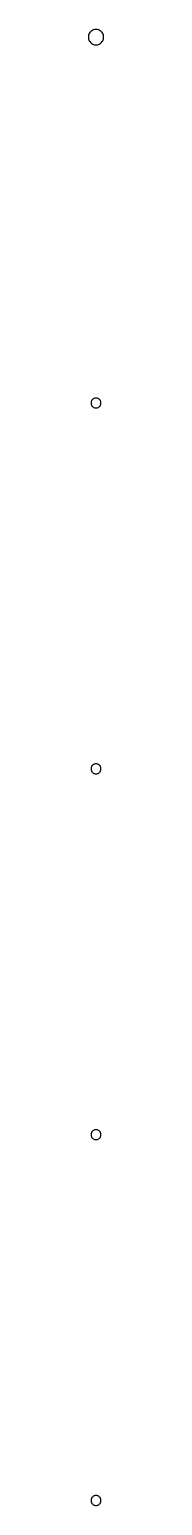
# Model space of a CAD drawing. Header units: metres. Extents: x -2 to 2, y -1 to 442.
import ezdxf

# ---------------------------------------------------------------- set-up
doc = ezdxf.new("R2010")
doc.units = ezdxf.units.M

msp = doc.modelspace()

# ---------------------------------------------------------------- linework, layer by layer
for p, q in [((-2.28, 440.29), (-2.3, 440)), ((-2.3, 440), (-2.28, 439.71)), ((-2.23, 440.57), (-2.28, 440.29)), ((-2.28, 439.71), (-2.23, 439.43)), ((-2.14, 440.85), (-2.23, 440.57)), ((-2.23, 439.43), (-2.14, 439.15)), ((-2.02, 441.11), (-2.14, 440.85)), ((-1.86, 441.35), (-2.02, 441.11)), ((-1.68, 441.57), (-1.86, 441.35)), ((-1.47, 441.77), (-1.68, 441.57)), ((-1.23, 441.94), (-1.47, 441.77)), ((-0.98, 442.08), (-1.23, 441.94)), ((-0.71, 442.19), (-0.98, 442.08)), ((-0.43, 442.26), (-0.71, 442.19)), ((-0.14, 442.3), (-0.43, 442.26)), ((0.14, 442.3), (-0.14, 442.3)), ((0.43, 442.26), (0.14, 442.3)), ((0.71, 442.19), (0.43, 442.26)), ((0.98, 442.08), (0.71, 442.19)), ((1.23, 441.94), (0.98, 442.08)), ((1.47, 441.77), (1.23, 441.94)), ((1.68, 441.57), (1.47, 441.77)), ((1.86, 441.35), (1.68, 441.57)), ((2.02, 441.11), (1.86, 441.35)), ((2.14, 440.85), (2.02, 441.11)), ((2.23, 440.57), (2.14, 440.85)), ((2.14, 439.15), (2.23, 439.43)), ((2.28, 440.29), (2.23, 440.57)), ((2.23, 439.43), (2.28, 439.71)), ((2.3, 440), (2.28, 440.29)), ((2.28, 439.71), (2.3, 440)), ((-2.14, 439.15), (-2.02, 438.89)), ((-2.02, 438.89), (-1.86, 438.65)), ((-1.86, 438.65), (-1.68, 438.43)), ((-1.68, 438.43), (-1.47, 438.23)), ((-1.47, 438.23), (-1.23, 438.06)), ((-1.23, 438.06), (-0.98, 437.92)), ((-0.98, 437.92), (-0.71, 437.81)), ((-0.71, 437.81), (-0.43, 437.74)), ((-0.43, 437.74), (-0.14, 437.7)), ((-0.14, 437.7), (0.14, 437.7)), ((0.14, 437.7), (0.43, 437.74)), ((0.43, 437.74), (0.71, 437.81)), ((0.71, 437.81), (0.98, 437.92)), ((0.98, 437.92), (1.23, 438.06)), ((1.23, 438.06), (1.47, 438.23)), ((1.47, 438.23), (1.68, 438.43)), ((1.68, 438.43), (1.86, 438.65)), ((1.86, 438.65), (2.02, 438.89)), ((2.02, 438.89), (2.14, 439.15)), ((-1.49, 330.19), (-1.5, 330)), ((-1.5, 330), (-1.49, 329.81)), ((-1.45, 330.37), (-1.49, 330.19)), ((-1.49, 329.81), (-1.45, 329.63)), ((-1.39, 330.55), (-1.45, 330.37)), ((-1.45, 329.63), (-1.39, 329.45)), ((-1.31, 330.72), (-1.39, 330.55)), ((-1.39, 329.45), (-1.31, 329.28)), ((-1.21, 330.88), (-1.31, 330.72)), ((-1.31, 329.28), (-1.21, 329.12)), ((-1.09, 331.03), (-1.21, 330.88)), ((-1.21, 329.12), (-1.09, 328.97)), ((-0.96, 331.16), (-1.09, 331.03)), ((-1.09, 328.97), (-0.96, 328.84)), ((-0.8, 331.27), (-0.96, 331.16)), ((-0.96, 328.84), (-0.8, 328.73)), ((-0.64, 331.36), (-0.8, 331.27)), ((-0.8, 328.73), (-0.64, 328.64)), ((-0.46, 331.43), (-0.64, 331.36)), ((-0.64, 328.64), (-0.46, 328.57)), ((-0.28, 331.47), (-0.46, 331.43)), ((-0.46, 328.57), (-0.28, 328.53)), ((-0.09, 331.5), (-0.28, 331.47)), ((-0.28, 328.53), (-0.09, 328.5)), ((0.09, 331.5), (-0.09, 331.5)), ((-0.09, 328.5), (0.09, 328.5)), ((0.28, 331.47), (0.09, 331.5)), ((0.09, 328.5), (0.28, 328.53)), ((0.46, 331.43), (0.28, 331.47)), ((0.28, 328.53), (0.46, 328.57)), ((0.64, 331.36), (0.46, 331.43)), ((0.46, 328.57), (0.64, 328.64)), ((0.8, 331.27), (0.64, 331.36)), ((0.64, 328.64), (0.8, 328.73)), ((0.96, 331.16), (0.8, 331.27)), ((0.8, 328.73), (0.96, 328.84)), ((1.09, 331.03), (0.96, 331.16)), ((0.96, 328.84), (1.09, 328.97)), ((1.21, 330.88), (1.09, 331.03)), ((1.09, 328.97), (1.21, 329.12)), ((1.31, 330.72), (1.21, 330.88)), ((1.21, 329.12), (1.31, 329.28)), ((1.39, 330.55), (1.31, 330.72)), ((1.31, 329.28), (1.39, 329.45)), ((1.45, 330.37), (1.39, 330.55)), ((1.39, 329.45), (1.45, 329.63)), ((1.49, 330.19), (1.45, 330.37)), ((1.45, 329.63), (1.49, 329.81)), ((1.5, 330), (1.49, 330.19)), ((1.49, 329.81), (1.5, 330)), ((-1.49, 220.19), (-1.5, 220)), ((-1.5, 220), (-1.49, 219.81)), ((-1.45, 220.37), (-1.49, 220.19)), ((-1.49, 219.81), (-1.45, 219.63)), ((-1.39, 220.55), (-1.45, 220.37)), ((-1.45, 219.63), (-1.39, 219.45)), ((-1.31, 220.72), (-1.39, 220.55)), ((-1.39, 219.45), (-1.31, 219.28)), ((-1.21, 220.88), (-1.31, 220.72)), ((-1.31, 219.28), (-1.21, 219.12)), ((-1.09, 221.03), (-1.21, 220.88)), ((-1.21, 219.12), (-1.09, 218.97)), ((-0.96, 221.16), (-1.09, 221.03)), ((-1.09, 218.97), (-0.96, 218.84)), ((-0.8, 221.27), (-0.96, 221.16)), ((-0.96, 218.84), (-0.8, 218.73)), ((-0.64, 221.36), (-0.8, 221.27)), ((-0.8, 218.73), (-0.64, 218.64)), ((-0.46, 221.43), (-0.64, 221.36)), ((-0.64, 218.64), (-0.46, 218.57)), ((-0.28, 221.47), (-0.46, 221.43)), ((-0.46, 218.57), (-0.28, 218.53)), ((-0.09, 221.5), (-0.28, 221.47)), ((-0.28, 218.53), (-0.09, 218.5)), ((0.09, 221.5), (-0.09, 221.5)), ((-0.09, 218.5), (0.09, 218.5)), ((0.28, 221.47), (0.09, 221.5)), ((0.09, 218.5), (0.28, 218.53)), ((0.46, 221.43), (0.28, 221.47)), ((0.28, 218.53), (0.46, 218.57)), ((0.64, 221.36), (0.46, 221.43)), ((0.46, 218.57), (0.64, 218.64)), ((0.8, 221.27), (0.64, 221.36)), ((0.64, 218.64), (0.8, 218.73)), ((0.96, 221.16), (0.8, 221.27)), ((0.8, 218.73), (0.96, 218.84)), ((1.09, 221.03), (0.96, 221.16)), ((0.96, 218.84), (1.09, 218.97)), ((1.21, 220.88), (1.09, 221.03)), ((1.09, 218.97), (1.21, 219.12)), ((1.31, 220.72), (1.21, 220.88)), ((1.21, 219.12), (1.31, 219.28)), ((1.39, 220.55), (1.31, 220.72)), ((1.31, 219.28), (1.39, 219.45)), ((1.45, 220.37), (1.39, 220.55)), ((1.39, 219.45), (1.45, 219.63)), ((1.49, 220.19), (1.45, 220.37)), ((1.45, 219.63), (1.49, 219.81)), ((1.5, 220), (1.49, 220.19)), ((1.49, 219.81), (1.5, 220)), ((-1.09, 111.03), (-1.21, 110.88)), ((-0.96, 111.16), (-1.09, 111.03)), ((-0.8, 111.27), (-0.96, 111.16)), ((-0.64, 111.36), (-0.8, 111.27)), ((-0.46, 111.43), (-0.64, 111.36)), ((-0.28, 111.47), (-0.46, 111.43)), ((-0.09, 111.5), (-0.28, 111.47)), ((0.09, 111.5), (-0.09, 111.5)), ((0.28, 111.47), (0.09, 111.5)), ((0.46, 111.43), (0.28, 111.47)), ((0.64, 111.36), (0.46, 111.43)), ((0.8, 111.27), (0.64, 111.36)), ((0.96, 111.16), (0.8, 111.27)), ((1.09, 111.03), (0.96, 111.16)), ((1.21, 110.88), (1.09, 111.03)), ((-1.49, 110.19), (-1.5, 110)), ((-1.5, 110), (-1.49, 109.81)), ((-1.45, 110.37), (-1.49, 110.19)), ((-1.49, 109.81), (-1.45, 109.63)), ((-1.39, 110.55), (-1.45, 110.37)), ((-1.45, 109.63), (-1.39, 109.45)), ((-1.31, 110.72), (-1.39, 110.55)), ((-1.39, 109.45), (-1.31, 109.28)), ((-1.21, 110.88), (-1.31, 110.72)), ((-1.31, 109.28), (-1.21, 109.12)), ((-1.21, 109.12), (-1.09, 108.97)), ((-1.09, 108.97), (-0.96, 108.84)), ((-0.96, 108.84), (-0.8, 108.73)), ((-0.8, 108.73), (-0.64, 108.64)), ((-0.64, 108.64), (-0.46, 108.57)), ((-0.46, 108.57), (-0.28, 108.53)), ((-0.28, 108.53), (-0.09, 108.5)), ((-0.09, 108.5), (0.09, 108.5)), ((0.09, 108.5), (0.28, 108.53)), ((0.28, 108.53), (0.46, 108.57)), ((0.46, 108.57), (0.64, 108.64)), ((0.64, 108.64), (0.8, 108.73)), ((0.8, 108.73), (0.96, 108.84)), ((0.96, 108.84), (1.09, 108.97)), ((1.09, 108.97), (1.21, 109.12)), ((1.31, 110.72), (1.21, 110.88)), ((1.21, 109.12), (1.31, 109.28)), ((1.39, 110.55), (1.31, 110.72)), ((1.31, 109.28), (1.39, 109.45)), ((1.45, 110.37), (1.39, 110.55)), ((1.39, 109.45), (1.45, 109.63)), ((1.49, 110.19), (1.45, 110.37)), ((1.45, 109.63), (1.49, 109.81)), ((1.5, 110), (1.49, 110.19)), ((1.49, 109.81), (1.5, 110)), ((-1.49, 0.19), (-1.5, 0)), ((-1.5, 0), (-1.49, -0.19)), ((-1.45, 0.37), (-1.49, 0.19)), ((-1.39, 0.55), (-1.45, 0.37)), ((-1.31, 0.72), (-1.39, 0.55)), ((-1.21, 0.88), (-1.31, 0.72)), ((-1.09, 1.03), (-1.21, 0.88)), ((-0.96, 1.16), (-1.09, 1.03)), ((-0.8, 1.27), (-0.96, 1.16)), ((-0.64, 1.36), (-0.8, 1.27)), ((-0.46, 1.43), (-0.64, 1.36)), ((-0.28, 1.47), (-0.46, 1.43)), ((-0.09, 1.5), (-0.28, 1.47)), ((0.09, 1.5), (-0.09, 1.5)), ((0.28, 1.47), (0.09, 1.5)), ((0.46, 1.43), (0.28, 1.47)), ((0.64, 1.36), (0.46, 1.43)), ((0.8, 1.27), (0.64, 1.36)), ((0.96, 1.16), (0.8, 1.27)), ((1.09, 1.03), (0.96, 1.16)), ((1.21, 0.88), (1.09, 1.03)), ((1.31, 0.72), (1.21, 0.88)), ((1.39, 0.55), (1.31, 0.72)), ((1.45, 0.37), (1.39, 0.55)), ((1.49, 0.19), (1.45, 0.37)), ((1.5, 0), (1.49, 0.19)), ((1.49, -0.19), (1.5, 0)), ((-1.49, -0.19), (-1.45, -0.37)), ((-1.45, -0.37), (-1.39, -0.55)), ((-1.39, -0.55), (-1.31, -0.72)), ((-1.31, -0.72), (-1.21, -0.88)), ((-1.21, -0.88), (-1.09, -1.03)), ((-1.09, -1.03), (-0.96, -1.16)), ((-0.96, -1.16), (-0.8, -1.27)), ((-0.8, -1.27), (-0.64, -1.36)), ((-0.64, -1.36), (-0.46, -1.43)), ((-0.46, -1.43), (-0.28, -1.47)), ((-0.28, -1.47), (-0.09, -1.5)), ((-0.09, -1.5), (0.09, -1.5)), ((0.09, -1.5), (0.28, -1.47)), ((0.28, -1.47), (0.46, -1.43)), ((0.46, -1.43), (0.64, -1.36)), ((0.64, -1.36), (0.8, -1.27)), ((0.8, -1.27), (0.96, -1.16)), ((0.96, -1.16), (1.09, -1.03)), ((1.09, -1.03), (1.21, -0.88)), ((1.21, -0.88), (1.31, -0.72)), ((1.31, -0.72), (1.39, -0.55)), ((1.39, -0.55), (1.45, -0.37)), ((1.45, -0.37), (1.49, -0.19))]:
    msp.add_line(p, q)

doc.saveas('drawing.dxf')
